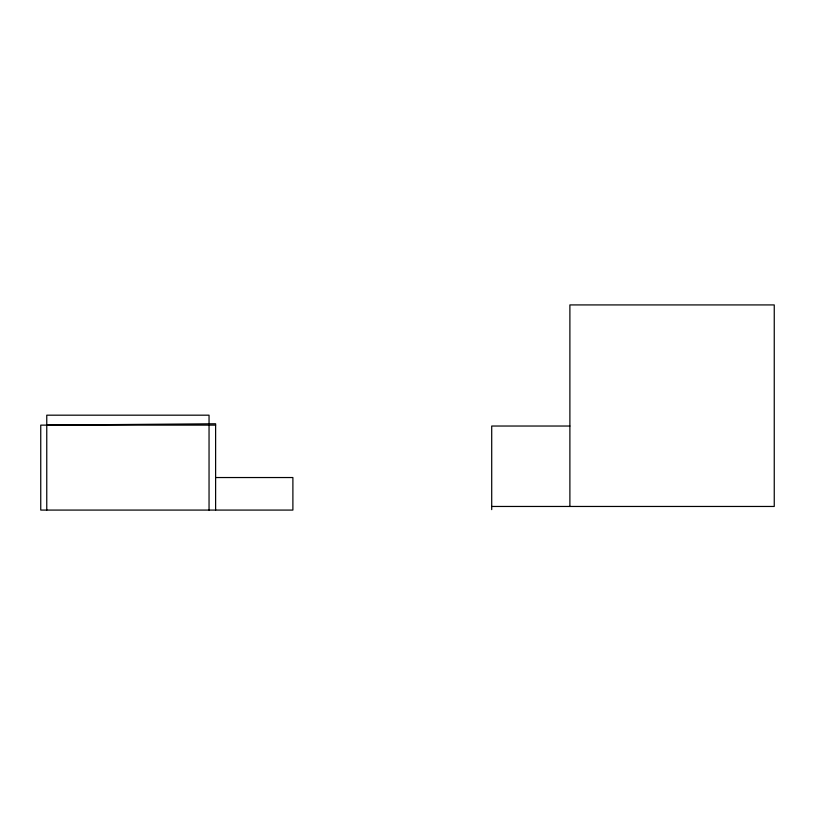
<?xml version="1.0" encoding="UTF-8"?>
<svg xmlns="http://www.w3.org/2000/svg" width="815" height="815" viewBox="0 0 815 815"><rect width="100%" height="100%" fill="white"/><g stroke="black" fill="none" stroke-linecap="round" stroke-linejoin="round"><path stroke-width="1.22" d="M46.761 425.124L215.618 423.769L215.618 510.078M215.618 425.124L40.75 425.124L40.75 510.078L292.891 510.078L292.891 477.539L215.618 477.539M569.889 426.031L491.71 426.031L491.71 509.62M491.71 506.461L774.25 506.461L774.25 304.922L569.889 304.922L569.889 506.461M209.047 510.078L209.047 415.181L46.761 415.181L46.761 510.078"/></g></svg>
